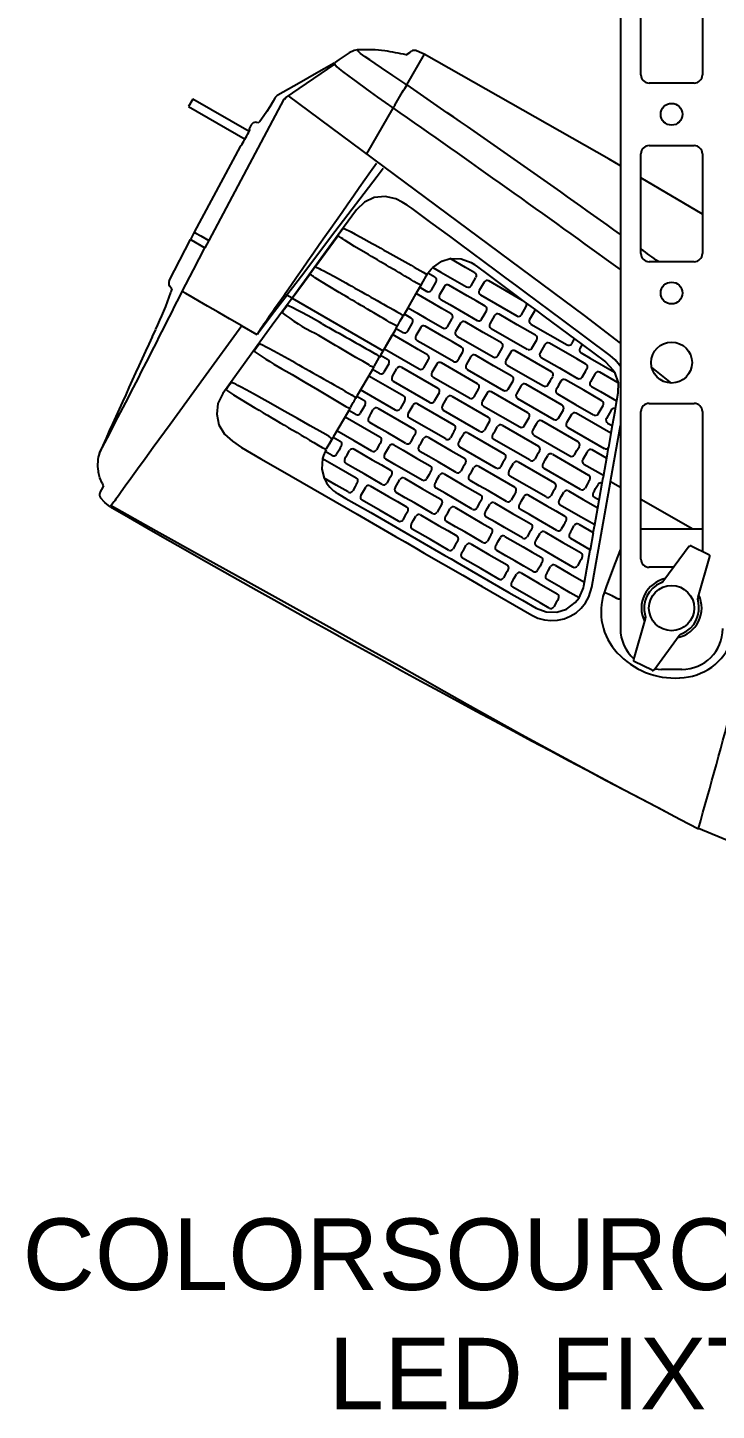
# Model space of a CAD drawing. Extents: x 5 to 346, y -5 to 215.
# Drawn here: x 303.07 to 311.48, y 109.51 to 126.41 of the extents above; entities that cross this region are included whole.
import ezdxf

# ---------------------------------------------------------------- set-up
doc = ezdxf.new("R2010")
doc.units = 0
doc.header["$LTSCALE"] = 0.5
doc.header["$MEASUREMENT"] = 0
doc.layers.get('0').update_dxf_attribs({"linetype": 'CONTINUOUS'})
doc.layers.add('RISER', color=7, linetype='CONTINUOUS')
doc.styles.add('ARIAL', font='arial.ttf')

# ---------------------------------------------------------------- blocks, each defined once
blk = doc.blocks.new('*U56')
at = {"layer": 'RISER'}
for p, q in [((-0.799, -4.55), (-0.799, -15.482)), ((-0.549, -8.715), (-0.549, -5.947)), ((0.202, -5.947), (0.202, -8.715)), ((-4.888, -8.996), (-4.286, -8.585)), ((-3.195, -8.462), (-3.411, -8.835)), ((-4.723, -8.818), (-4.984, -8.963)), ((-3.554, -9.084), (-3.462, -8.924)), ((0.102, -8.815), (-0.449, -8.815)), ((-6.02, -9.01), (-6.073, -9.101)), ((-6.073, -9.101), (-5.384, -9.499)), ((-5.334, -9.407), (-6.02, -9.01)), ((-3.898, -9.679), (-3.575, -9.12)), ((-5.307, -9.326), (-5.332, -9.373)), ((-5.444, -9.589), (-6.003, -10.639)), ((-0.449, -9.58), (0.102, -9.58)), ((-0.549, -10.898), (-0.549, -9.68)), ((0.202, -9.68), (0.202, -10.898)), ((-6.003, -10.639), (-6.05, -10.728)), ((-4.186, -10.591), (-4.247, -10.676)), ((-6.31, -11.234), (-6.05, -10.728)), ((-6.043, -10.732), (-5.874, -10.829)), ((-4.806, -11.446), (-4.589, -11.148)), ((-4.528, -11.062), (-4.59, -11.147)), ((-3.229, -11.277), (-3.149, -11.139)), ((-3.064, -11.188), (-3.149, -11.139)), ((0.102, -10.998), (-0.449, -10.998)), ((-6.279, -11.333), (-6.306, -11.294)), ((-3.294, -11.389), (-3.249, -11.311)), ((-3.249, -11.311), (-3.23, -11.279)), ((-3.249, -11.311), (-3.163, -11.361)), ((-3.108, -11.346), (-3.049, -11.243)), ((-2.949, -11.301), (-3.008, -11.403)), ((-2.622, -11.292), (-2.563, -11.19)), ((-2.463, -11.247), (-2.522, -11.35)), ((-1.993, -11.472), (-2.407, -11.232)), ((-4.872, -11.407), (-4.892, -11.392)), ((-4.807, -11.445), (-4.872, -11.407)), ((-4.807, -11.445), (-3.696, -12.086)), ((-3.393, -11.562), (-3.294, -11.389)), ((-2.507, -11.405), (-2.064, -11.661)), ((-1.993, -11.472), (-1.948, -11.505)), ((-4.932, -11.618), (-4.909, -11.586)), ((-3.454, -11.667), (-3.438, -11.64)), ((-3.438, -11.64), (-3.393, -11.562)), ((-3.353, -11.689), (-3.438, -11.64)), ((-2.335, -11.655), (-2.394, -11.758)), ((-2.008, -11.646), (-1.949, -11.544)), ((-1.948, -11.505), (-1.836, -11.588)), ((-1.849, -11.602), (-1.908, -11.704)), ((-5.423, -11.783), (-5.238, -11.889)), ((-3.538, -11.813), (-3.728, -12.141)), ((-3.538, -11.813), (-3.52, -11.78)), ((-3.538, -11.813), (-3.453, -11.862)), ((-3.397, -11.847), (-3.338, -11.745)), ((-3.238, -11.802), (-3.297, -11.905)), ((-2.911, -11.793), (-2.852, -11.691)), ((-2.752, -11.749), (-2.812, -11.851)), ((-2.379, -11.813), (-1.936, -12.069)), ((-1.893, -11.76), (-1.45, -12.016)), ((-1.88, -12.054), (-1.821, -11.952)), ((-1.36, -11.941), (-1.267, -12.011)), ((-3.727, -12.141), (-3.743, -12.168)), ((-3.728, -12.141), (-3.642, -12.19)), ((-3.682, -12.064), (-3.257, -12.309)), ((-2.624, -12.157), (-2.683, -12.259)), ((-2.298, -12.148), (-2.238, -12.045)), ((-2.139, -12.103), (-2.198, -12.205)), ((-1.64, -12.344), (-2.083, -12.088)), ((-1.721, -12.01), (-1.78, -12.112)), ((-1.267, -12.011), (-0.982, -12.222)), ((-3.828, -12.314), (-3.872, -12.392)), ((-3.809, -12.282), (-3.828, -12.314)), ((-3.742, -12.363), (-3.828, -12.314)), ((-3.808, -12.28), (-3.744, -12.169)), ((-3.628, -12.246), (-3.687, -12.348)), ((-3.587, -12.406), (-3.528, -12.304)), ((-3.472, -12.289), (-3.029, -12.545)), ((-3.201, -12.295), (-3.142, -12.192)), ((-3.042, -12.25), (-3.101, -12.352)), ((-2.543, -12.491), (-2.986, -12.235)), ((-2.669, -12.315), (-2.225, -12.571)), ((-3.872, -12.392), (-3.972, -12.565)), ((-3.872, -12.392), (-3.446, -12.638)), ((-3.128, -12.718), (-3.572, -12.462)), ((-3.086, -12.408), (-2.643, -12.664)), ((-2.169, -12.556), (-2.11, -12.453)), ((-1.511, -12.752), (-1.955, -12.496)), ((-1.107, -12.364), (-1.166, -12.467)), ((-0.828, -12.478), (-1.051, -12.349)), ((-0.871, -12.35), (-0.828, -12.478)), ((-0.828, -12.478), (-0.829, -12.606)), ((-4.017, -12.642), (-4.034, -12.671)), ((-3.972, -12.565), (-4.017, -12.642)), ((-4.017, -12.642), (-3.932, -12.692)), ((-3.546, -12.811), (-3.972, -12.565)), ((-3.014, -12.6), (-3.073, -12.703)), ((-2.973, -12.76), (-2.914, -12.658)), ((-2.858, -12.643), (-2.415, -12.899)), ((-2.587, -12.649), (-2.528, -12.547)), ((-2.428, -12.604), (-2.487, -12.707)), ((-1.929, -12.845), (-2.372, -12.589)), ((-2.011, -12.511), (-2.07, -12.613)), ((-2.055, -12.669), (-1.611, -12.925)), ((-0.829, -12.606), (-0.846, -12.699)), ((-4.117, -12.815), (-4.162, -12.893)), ((-4.099, -12.783), (-4.117, -12.815)), ((-4.032, -12.865), (-4.117, -12.815)), ((-4.097, -12.781), (-4.07, -12.735)), ((-3.761, -12.79), (-3.318, -13.046)), ((-3.431, -12.694), (-3.49, -12.796)), ((-3.39, -12.853), (-3.331, -12.751)), ((-3.276, -12.736), (-2.832, -12.992)), ((-2.515, -13.072), (-2.958, -12.816)), ((-2.472, -12.762), (-2.029, -13.018)), ((-1.556, -12.91), (-1.496, -12.808)), ((-1.07, -12.856), (-1.011, -12.754)), ((-0.911, -12.812), (-0.97, -12.914)), ((-0.846, -12.699), (-0.862, -12.794)), ((-0.549, -14.632), (-0.549, -12.831)), ((-0.449, -12.731), (0.102, -12.731)), ((0.202, -12.831), (0.202, -14.539)), ((-4.162, -12.893), (-4.262, -13.066)), ((-2.932, -13.165), (-3.375, -12.909)), ((-2.244, -12.998), (-1.801, -13.253)), ((-1.973, -13.003), (-1.914, -12.901)), ((-1.315, -13.2), (-1.758, -12.944)), ((-1.397, -12.866), (-1.456, -12.968)), ((-0.955, -12.97), (-0.899, -13.002)), ((-0.899, -13.002), (-0.916, -13.096)), ((-4.307, -13.144), (-4.357, -13.23)), ((-4.357, -13.23), (-4.324, -13.172)), ((-4.262, -13.066), (-4.307, -13.144)), ((-4.307, -13.144), (-4.221, -13.193)), ((-2.662, -13.091), (-2.218, -13.347)), ((-1.901, -13.426), (-2.344, -13.17)), ((-1.858, -13.117), (-1.415, -13.373)), ((-1.441, -13.024), (-0.997, -13.28)), ((-0.915, -13.096), (-0.946, -13.271)), ((-4.394, -13.296), (-4.406, -13.317)), ((-4.321, -13.366), (-4.406, -13.317)), ((-4.387, -13.283), (-4.357, -13.23)), ((-3.68, -13.355), (-3.621, -13.252)), ((-2.318, -13.52), (-2.762, -13.264)), ((-0.969, -13.399), (-1.145, -13.298)), ((-0.947, -13.271), (-0.969, -13.399)), ((-2.534, -13.499), (-2.09, -13.755)), ((-2.048, -13.445), (-1.605, -13.701)), ((-1.63, -13.352), (-1.187, -13.608)), ((-1.244, -13.471), (-1.006, -13.609)), ((-0.969, -13.4), (-1.005, -13.609)), ((-3.552, -13.763), (-3.493, -13.661)), ((-1.704, -13.874), (-2.148, -13.618)), ((-1.287, -13.781), (-1.73, -13.525)), ((-1.023, -13.703), (-1.011, -13.636)), ((-1.006, -13.609), (-1.011, -13.636)), ((-0.92, -13.689), (-0.915, -13.66)), ((-3.969, -13.856), (-3.91, -13.754)), ((-1.06, -13.912), (-1.023, -13.703)), ((-0.799, -13.759), (-0.92, -13.689)), ((-2.979, -13.957), (-3.038, -14.06)), ((-1.06, -13.912), (-1.116, -13.879)), ((-1.113, -14.216), (-1.076, -14.006)), ((-1.076, -14.006), (-1.06, -13.912)), ((0.084, -14.269), (-0.549, -13.904)), ((-1.306, -14.208), (-1.13, -14.309)), ((-1.166, -14.519), (-1.129, -14.31)), ((-1.13, -14.309), (-1.113, -14.215)), ((0.202, -14.269), (-0.549, -14.269)), ((-1.167, -14.519), (-1.406, -14.381)), ((-1.237, -14.916), (-1.167, -14.519)), ((0.04, -14.477), (-0.267, -14.896)), ((0.064, -14.471), (0.282, -14.578)), ((0.149, -15.1), (0.292, -14.601)), ((-0.147, -14.732), (-0.449, -14.732)), ((-1.244, -14.959), (-1.237, -14.916)), ((-0.497, -15.363), (-0.64, -15.862)), ((-0.497, -15.363), (-0.493, -15.342)), ((-0.387, -15.986), (-0.08, -15.568)), ((-0.411, -15.992), (-0.629, -15.885)), ((-0.377, -15.976), (-0.299, -15.982)), ((-0.049, -15.982), (-0.299, -15.982)), ((0.675, -18.143), (0.154, -17.927))]:
    blk.add_line(p, q, dxfattribs=at)
at = {"layer": 'RISER', "flags": 128}
for points in [[(-4.111, -8.444), (-4.233, -8.527), (-4.29, -8.566)], [(-4.013, -8.41), (-4.051, -8.417), (-4.111, -8.444)], [(-3.677, -8.42), (-3.795, -8.409), (-4.013, -8.41)], [(-4.004, -8.422), (-4.012, -8.412), (-4.013, -8.41)], [(-4.004, -8.423), (-4.004, -8.422)], [(-3.411, -8.835), (-3.411, -8.835), (-3.431, -8.821), (-3.577, -8.723), (-3.718, -8.628), (-3.793, -8.577), (-3.859, -8.533), (-3.916, -8.493), (-3.973, -8.452), (-4.001, -8.427), (-4.004, -8.423)], [(-3.415, -8.47), (-3.372, -8.44), (-3.35, -8.425)], [(-3.195, -8.462), (-3.251, -8.437), (-3.296, -8.418)], [(-4.297, -8.571), (-4.509, -8.695), (-4.723, -8.818)], [(-4.297, -8.571), (-4.293, -8.575), (-4.286, -8.585)], [(-4.286, -8.585), (-4.286, -8.585), (-4.279, -8.597), (-4.261, -8.615), (-4.232, -8.641), (-4.192, -8.673), (-4.116, -8.732), (-4.028, -8.798), (-3.9, -8.891), (-3.766, -8.986), (-3.577, -9.119)], [(-4.286, -8.585), (-4.286, -8.585)], [(-0.799, -9.826), (-0.936, -9.744), (-3.195, -8.462)], [(-4.909, -9.013), (-5.365, -9.872), (-5.827, -10.741)], [(-5.015, -8.992), (-5.04, -9.036), (-5.081, -9.104), (-5.119, -9.164), (-5.153, -9.216), (-5.182, -9.257), (-5.203, -9.283), (-5.214, -9.296)], [(-4.9, -9.006), (-4.9, -9.007), (-4.9, -9.007), (-4.902, -9.007), (-4.904, -9.008), (-4.907, -9.01), (-4.909, -9.013)], [(-4.889, -9.013), (-4.892, -9.011), (-4.899, -9.007)], [(-4.888, -8.996), (-4.891, -8.999), (-4.892, -9.001), (-4.893, -9.005), (-4.893, -9.006), (-4.889, -9.013)], [(-0.799, -11.994), (-1.237, -11.657), (-4.851, -8.971)], [(-3.577, -9.119), (-3.575, -9.12), (-3.575, -9.12)], [(-5.253, -9.294), (-5.238, -9.295), (-5.214, -9.296)], [(-5.426, -9.575), (-5.44, -9.584), (-5.444, -9.589)], [(-5.422, -9.568), (-5.426, -9.575)], [(-3.697, -9.859), (-3.771, -9.956), (-4.285, -10.633), (-4.696, -11.175), (-4.872, -11.407)], [(0.202, -10.417), (-0.549, -9.974)], [(-0.799, -12.281), (-0.809, -12.262), (-0.861, -12.198), (-0.923, -12.143), (-1.214, -11.927), (-1.504, -11.711), (-1.964, -11.37), (-2.078, -11.285), (-2.193, -11.199), (-2.308, -11.114), (-2.768, -10.773), (-2.883, -10.688), (-3.113, -10.518), (-3.343, -10.349), (-3.402, -10.308), (-3.463, -10.27), (-3.541, -10.231), (-3.672, -10.2), (-3.805, -10.213), (-3.926, -10.269), (-4.021, -10.363), (-4.18, -10.582), (-4.42, -10.911), (-4.807, -11.445)], [(-6.003, -10.639), (-5.983, -10.65), (-5.924, -10.684), (-5.827, -10.741)], [(-4.184, -10.59), (-4.183, -10.59), (-4.182, -10.591), (-4.179, -10.591), (-4.176, -10.592), (-4.172, -10.594), (-4.165, -10.597), (-4.156, -10.601), (-4.141, -10.608), (-4.12, -10.618), (-4.088, -10.635), (-4.04, -10.66), (-3.969, -10.698), (-3.831, -10.774), (-3.797, -10.793)], [(-5.827, -10.741), (-5.851, -10.785), (-5.874, -10.829)], [(-4.526, -11.061), (-4.405, -10.894), (-4.247, -10.677)], [(-3.877, -10.912), (-3.911, -10.892), (-4.046, -10.811), (-4.114, -10.768), (-4.16, -10.739), (-4.19, -10.72), (-4.21, -10.706), (-4.223, -10.697), (-4.232, -10.691), (-4.237, -10.687), (-4.241, -10.684), (-4.244, -10.681), (-4.245, -10.68), (-4.246, -10.679), (-4.247, -10.678), (-4.247, -10.677)], [(-6.151, -11.362), (-6.015, -11.099), (-5.874, -10.829)], [(-3.091, -11.068), (-2.982, -10.993), (-2.877, -10.961)], [(-2.578, -11.134), (-2.689, -11.07), (-2.877, -10.961)], [(-2.877, -10.961), (-2.744, -10.963), (-2.62, -11.009), (-2.582, -11.034), (-2.574, -11.04), (-2.543, -11.063), (-2.42, -11.154), (-2.206, -11.313), (-1.993, -11.472)], [(-4.199, -11.394), (-4.233, -11.374), (-4.368, -11.293), (-4.443, -11.247), (-4.493, -11.216), (-4.526, -11.194), (-4.548, -11.18), (-4.562, -11.17), (-4.572, -11.163), (-4.578, -11.158), (-4.582, -11.155), (-4.585, -11.153), (-4.587, -11.151), (-4.588, -11.15), (-4.589, -11.149), (-4.589, -11.148)], [(-4.526, -11.061), (-4.526, -11.061), (-4.525, -11.061), (-4.523, -11.062), (-4.521, -11.062), (-4.518, -11.064), (-4.513, -11.065), (-4.506, -11.069), (-4.495, -11.073), (-4.479, -11.081), (-4.456, -11.092), (-4.421, -11.11), (-4.369, -11.138), (-4.291, -11.18), (-4.154, -11.256), (-4.119, -11.276)], [(-3.207, -11.126), (-3.174, -11.148), (-3.169, -11.154), (-3.165, -11.16), (-3.164, -11.163), (-3.164, -11.165)], [(-3.149, -11.139), (-3.111, -11.089), (-3.091, -11.068)], [(-3.091, -11.068), (-2.991, -11.126), (-2.678, -11.307)], [(-3.23, -11.279), (-3.233, -11.28), (-3.237, -11.281), (-3.252, -11.277), (-3.285, -11.262)], [(-2.45, -11.542), (-2.561, -11.478), (-2.671, -11.414), (-2.893, -11.286)], [(-6.279, -11.333), (-6.279, -11.336), (-6.284, -11.355), (-6.289, -11.374)], [(-5.423, -11.783), (-5.572, -11.696), (-5.711, -11.616), (-5.843, -11.54), (-5.939, -11.485), (-6.029, -11.433), (-6.107, -11.387), (-6.151, -11.362)], [(-4.807, -11.445), (-5.051, -11.774), (-5.235, -12.025), (-5.655, -12.611), (-5.714, -12.73), (-5.73, -12.862), (-5.703, -12.991), (-5.633, -13.106), (-5.538, -13.193), (-5.425, -13.269), (-5.192, -13.408), (-4.956, -13.543), (-4.016, -14.085), (-3.546, -14.356), (-3.429, -14.424), (-3.311, -14.492), (-3.194, -14.56), (-2.724, -14.831), (-2.489, -14.967), (-1.879, -15.319), (-1.806, -15.354), (-1.727, -15.376), (-1.647, -15.385), (-1.566, -15.381), (-1.487, -15.363), (-1.411, -15.332), (-1.34, -15.289), (-1.277, -15.233), (-1.224, -15.167), (-1.183, -15.093), (-1.147, -14.976), (-1.107, -14.745), (-1.034, -14.331), (-0.977, -14.01), (-0.92, -13.689)], [(-4.871, -11.408), (-5.053, -11.645), (-5.233, -11.883), (-5.237, -11.888)], [(-2.867, -11.635), (-2.978, -11.571), (-3.089, -11.507), (-3.294, -11.389)], [(-2.993, -11.459), (-2.882, -11.523), (-2.55, -11.715)], [(-4.906, -11.582), (-4.901, -11.575), (-4.87, -11.533)], [(-4.441, -11.758), (-4.475, -11.739), (-4.613, -11.662), (-4.698, -11.616), (-4.754, -11.586), (-4.792, -11.567), (-4.818, -11.554), (-4.835, -11.545), (-4.846, -11.54), (-4.854, -11.537), (-4.859, -11.535), (-4.863, -11.533), (-4.865, -11.533), (-4.867, -11.532), (-4.868, -11.532), (-4.869, -11.532)], [(-3.496, -11.627), (-3.464, -11.65), (-3.459, -11.655), (-3.455, -11.662), (-3.454, -11.664), (-3.454, -11.667)], [(-3.393, -11.562), (-3.285, -11.625), (-3.174, -11.688), (-2.967, -11.808)], [(-2.494, -11.7), (-2.464, -11.649), (-2.435, -11.598)], [(-1.836, -11.896), (-2.058, -11.768), (-2.279, -11.64)], [(-1.836, -11.588), (-1.846, -11.597), (-1.849, -11.602)], [(-1.836, -11.588), (-1.717, -11.676), (-1.658, -11.72), (-1.42, -11.897), (-1.36, -11.941)], [(-5.423, -11.783), (-5.89, -12.426), (-6.3, -12.99), (-6.504, -13.271), (-6.604, -13.408), (-6.696, -13.535), (-6.778, -13.648), (-6.846, -13.742), (-6.897, -13.813), (-6.93, -13.858), (-6.947, -13.881), (-6.962, -13.901), (-6.975, -13.92), (-6.987, -13.935), (-7.018, -13.978)], [(-6.516, -11.915), (-6.495, -11.87), (-6.474, -11.825)], [(-3.519, -11.78), (-3.522, -11.781), (-3.526, -11.782), (-3.54, -11.779), (-3.574, -11.763)], [(-3.518, -11.778), (-3.487, -11.723), (-3.455, -11.668)], [(-2.739, -12.043), (-2.85, -11.979), (-2.961, -11.915), (-3.182, -11.787)], [(-2.253, -11.99), (-2.364, -11.926), (-2.475, -11.862), (-2.697, -11.734)], [(-3.682, -12.064), (-3.651, -12.01), (-3.585, -11.895), (-3.583, -11.891)], [(-3.157, -12.136), (-3.268, -12.072), (-3.378, -12.008), (-3.583, -11.89)], [(-3.282, -11.96), (-3.172, -12.024), (-2.839, -12.216)], [(-2.797, -11.907), (-2.686, -11.971), (-2.353, -12.163)], [(-1.222, -12.251), (-1.333, -12.187), (-1.665, -11.995)], [(-1.394, -12.001), (-1.377, -11.971), (-1.36, -11.941)], [(-5.274, -12.089), (-5.243, -12.046), (-5.212, -12.004)], [(-5.212, -12.004), (-5.211, -12.003), (-5.211, -12.002)], [(-4.772, -12.235), (-4.806, -12.216), (-4.944, -12.139), (-5.033, -12.09), (-5.093, -12.059), (-5.134, -12.038), (-5.161, -12.024), (-5.179, -12.015), (-5.191, -12.01), (-5.199, -12.006), (-5.205, -12.004), (-5.209, -12.002), (-5.211, -12.002)], [(-2.783, -12.201), (-2.769, -12.176), (-2.754, -12.15), (-2.724, -12.099)], [(-2.125, -12.398), (-2.347, -12.27), (-2.569, -12.142)], [(-1.267, -12.011), (-1.279, -12.032), (-1.294, -12.058)], [(-1.279, -12.114), (-1.169, -12.178), (-0.871, -12.35)], [(-4.883, -12.336), (-4.81, -12.379), (-4.654, -12.471), (-4.498, -12.562), (-4.152, -12.767)], [(-3.863, -12.265), (-3.827, -12.281), (-3.82, -12.283), (-3.813, -12.283), (-3.81, -12.282), (-3.809, -12.282)], [(-2.183, -12.261), (-1.961, -12.389), (-1.739, -12.517)], [(-1.765, -12.168), (-1.544, -12.296), (-1.322, -12.424)], [(-1.266, -12.409), (-1.222, -12.332), (-1.207, -12.307)], [(-0.982, -12.222), (-0.888, -12.323), (-0.871, -12.35)], [(-0.176, -12.481), (-0.418, -12.286)], [(-5.616, -12.56), (-5.585, -12.517), (-5.554, -12.475)], [(-5.107, -12.71), (-5.141, -12.691), (-5.279, -12.614), (-5.369, -12.564), (-5.43, -12.532), (-5.471, -12.511), (-5.498, -12.497), (-5.517, -12.488), (-5.529, -12.483), (-5.537, -12.479), (-5.543, -12.477), (-5.547, -12.476), (-5.549, -12.475), (-5.551, -12.474), (-5.552, -12.474), (-5.553, -12.474)], [(-1.684, -12.502), (-1.654, -12.451), (-1.639, -12.425), (-1.625, -12.4)], [(-1.525, -12.457), (-1.554, -12.509), (-1.569, -12.534), (-1.584, -12.56)], [(-1.026, -12.698), (-1.247, -12.57), (-1.469, -12.442)], [(-5.616, -12.561), (-5.616, -12.562), (-5.612, -12.565), (-5.596, -12.578), (-5.526, -12.625), (-5.263, -12.784)], [(-4.034, -12.671), (-4.033, -12.669), (-4.033, -12.667), (-4.035, -12.663), (-4.04, -12.655), (-4.069, -12.633), (-4.077, -12.629)], [(-4.07, -12.735), (-4.061, -12.719), (-4.052, -12.703), (-4.043, -12.687), (-4.034, -12.671)], [(-1.569, -12.615), (-1.458, -12.679), (-1.347, -12.743), (-1.126, -12.871)], [(-1.151, -12.522), (-1.041, -12.586), (-0.846, -12.699)], [(-4.37, -13.128), (-4.435, -13.091), (-4.589, -13.004), (-4.743, -12.916), (-4.898, -12.829), (-5.107, -12.71)], [(-4.152, -12.767), (-4.116, -12.783), (-4.109, -12.785), (-4.102, -12.785), (-4.099, -12.784), (-4.098, -12.783)], [(-3.917, -12.747), (-3.946, -12.798), (-3.976, -12.85)], [(-3.876, -12.907), (-3.861, -12.882), (-3.847, -12.856), (-3.817, -12.805)], [(-0.862, -12.794), (-0.868, -12.828), (-0.899, -13.002)], [(-4.162, -12.893), (-3.95, -13.015), (-3.736, -13.139)], [(-3.418, -13.219), (-3.64, -13.091), (-3.75, -13.027), (-3.861, -12.963)], [(-2.4, -12.955), (-2.429, -13.006), (-2.459, -13.057)], [(-1.814, -12.959), (-1.829, -12.984), (-1.851, -13.023), (-1.873, -13.061)], [(-0.916, -13.096), (-1.023, -13.034), (-1.341, -12.851)], [(-0.915, -13.66), (-0.826, -13.158), (-0.799, -13)], [(-4.324, -13.172), (-4.324, -13.17), (-4.324, -13.168), (-4.325, -13.165), (-4.331, -13.156), (-4.362, -13.132), (-4.37, -13.128)], [(-3.835, -13.312), (-4.05, -13.188), (-4.262, -13.066)], [(-3.303, -13.102), (-3.318, -13.127), (-3.333, -13.153), (-3.362, -13.204)], [(-3.262, -13.262), (-3.248, -13.236), (-3.233, -13.211), (-3.203, -13.159)], [(-3.148, -13.144), (-3.037, -13.208), (-2.87, -13.304), (-2.704, -13.4)], [(-2.817, -13.048), (-2.832, -13.074), (-2.847, -13.099), (-2.876, -13.15)], [(-2.777, -13.208), (-2.762, -13.182), (-2.747, -13.157), (-2.717, -13.106)], [(-2.359, -13.115), (-2.344, -13.089), (-2.329, -13.064), (-2.3, -13.012)], [(-4.44, -13.269), (-4.404, -13.286), (-4.396, -13.287), (-4.392, -13.287), (-4.389, -13.286)], [(-4.406, -13.317), (-4.427, -13.368), (-4.437, -13.403)], [(-4.206, -13.249), (-4.221, -13.274), (-4.236, -13.3), (-4.265, -13.351)], [(-4.166, -13.409), (-4.151, -13.383), (-4.136, -13.357), (-4.107, -13.306)], [(-4.051, -13.291), (-3.829, -13.419), (-3.718, -13.483), (-3.607, -13.547)], [(-3.721, -13.195), (-3.735, -13.22), (-3.75, -13.246), (-3.78, -13.297)], [(-3.565, -13.238), (-3.454, -13.302), (-3.288, -13.398), (-3.122, -13.494)], [(-2.804, -13.573), (-3.026, -13.445), (-3.137, -13.381), (-3.247, -13.317)], [(-1.786, -13.309), (-1.801, -13.335), (-1.815, -13.36), (-1.845, -13.412)], [(-1.359, -13.358), (-1.33, -13.307), (-1.315, -13.281), (-1.3, -13.255)], [(-1.2, -13.313), (-1.215, -13.339), (-1.259, -13.415)], [(-4.437, -13.403), (-4.445, -13.535), (-4.416, -13.645)], [(-4.437, -13.403), (-4.237, -13.518), (-4.025, -13.64)], [(-3.707, -13.72), (-3.929, -13.592), (-4.04, -13.528), (-4.151, -13.464)], [(-3.222, -13.667), (-3.554, -13.475), (-3.665, -13.411)], [(-2.689, -13.456), (-2.704, -13.482), (-2.719, -13.507), (-2.748, -13.558)], [(-2.648, -13.616), (-2.634, -13.59), (-2.619, -13.565), (-2.589, -13.514)], [(-2.203, -13.402), (-2.218, -13.428), (-2.233, -13.454), (-2.263, -13.505)], [(-2.163, -13.562), (-2.148, -13.537), (-2.133, -13.511), (-2.104, -13.46)], [(-1.745, -13.469), (-1.73, -13.444), (-1.716, -13.418), (-1.686, -13.367)], [(-7.179, -13.559), (-7.177, -13.567), (-7.175, -13.575)], [(-7.128, -13.704), (-7.156, -13.641), (-7.175, -13.575)], [(-4.125, -13.813), (-4.272, -13.728), (-4.416, -13.645)], [(-3.593, -13.603), (-3.607, -13.629), (-3.622, -13.654), (-3.652, -13.705)], [(-3.437, -13.646), (-3.215, -13.774), (-3.104, -13.838), (-2.994, -13.902)], [(-3.107, -13.549), (-3.122, -13.575), (-3.136, -13.6), (-3.166, -13.652)], [(-3.066, -13.709), (-3.051, -13.684), (-3.036, -13.658), (-3.007, -13.607)], [(-2.951, -13.592), (-2.73, -13.72), (-2.508, -13.848)], [(-2.19, -13.928), (-2.412, -13.8), (-2.523, -13.736), (-2.634, -13.672)], [(-1.172, -13.664), (-1.187, -13.689), (-1.202, -13.715), (-1.231, -13.766)], [(-7.155, -13.819), (-7.151, -13.813), (-7.134, -13.781), (-7.11, -13.737)], [(-7.128, -13.704), (-7.123, -13.713), (-7.119, -13.722)], [(-4.25, -13.834), (-4.245, -13.836), (-4.227, -13.847), (-4.151, -13.891), (-3.849, -14.065), (-3.245, -14.413), (-2.943, -14.588), (-2.868, -14.631), (-2.792, -14.675), (-2.491, -14.849), (-2.16, -15.04), (-1.994, -15.136), (-1.829, -15.232), (-1.706, -15.277), (-1.577, -15.28), (-1.456, -15.243), (-1.35, -15.165), (-1.304, -15.108)], [(-4.01, -13.696), (-4.025, -13.722), (-4.04, -13.747), (-4.069, -13.798)], [(-3.854, -13.739), (-3.633, -13.867), (-3.522, -13.931), (-3.411, -13.995)], [(-3.093, -14.075), (-3.315, -13.947), (-3.426, -13.883), (-3.537, -13.819)], [(-2.608, -14.021), (-2.829, -13.893), (-2.94, -13.829), (-3.051, -13.765)], [(-2.075, -13.811), (-2.09, -13.836), (-2.105, -13.862), (-2.134, -13.913)], [(-1.92, -13.853), (-1.698, -13.981), (-1.587, -14.045), (-1.476, -14.109)], [(-1.59, -13.757), (-1.604, -13.782), (-1.619, -13.808), (-1.649, -13.859)], [(-1.549, -13.917), (-1.534, -13.891), (-1.519, -13.866), (-1.49, -13.814)], [(-1.434, -13.799), (-1.254, -13.904), (-1.076, -14.006)], [(-1.131, -13.824), (-1.117, -13.798), (-1.102, -13.772), (-1.072, -13.721)], [(-7.029, -13.993), (-7.098, -13.94), (-7.149, -13.884)], [(-7.018, -13.978), (-7.018, -13.979), (-7.029, -13.993)], [(-7.018, -13.978), (-6.468, -14.288), (-5.892, -14.61), (-5.347, -14.912), (-4.834, -15.196), (-4.355, -15.461), (-3.912, -15.708), (-3.506, -15.934), (-3.216, -16.098), (-2.95, -16.249), (-2.672, -16.406), (-2.357, -16.582), (-2.005, -16.777), (-1.624, -16.985), (-1.208, -17.21), (-0.754, -17.452), (-0.262, -17.711)], [(-3.511, -14.168), (-3.733, -14.04), (-3.954, -13.912)], [(-2.938, -14.117), (-2.923, -14.092), (-2.908, -14.066), (-2.879, -14.015)], [(-2.823, -14), (-2.601, -14.128), (-2.491, -14.192), (-2.38, -14.256)], [(-2.493, -13.904), (-2.508, -13.929), (-2.522, -13.955), (-2.552, -14.006)], [(-2.452, -14.064), (-2.437, -14.038), (-2.423, -14.012), (-2.393, -13.961)], [(-2.337, -13.946), (-2.116, -14.074), (-2.005, -14.138), (-1.894, -14.202)], [(-2.035, -13.97), (-2.02, -13.945), (-2.005, -13.919), (-1.976, -13.868)], [(-1.113, -14.215), (-1.315, -14.099), (-1.534, -13.972)], [(-3.396, -14.051), (-3.411, -14.076), (-3.426, -14.102), (-3.455, -14.153)], [(-3.355, -14.211), (-3.341, -14.185), (-3.326, -14.159), (-3.296, -14.108)], [(-3.241, -14.093), (-3.019, -14.221), (-2.908, -14.285), (-2.797, -14.349)], [(-2.48, -14.429), (-2.701, -14.301), (-2.812, -14.237), (-2.923, -14.173)], [(-1.994, -14.375), (-2.216, -14.247), (-2.326, -14.183), (-2.437, -14.119)], [(-1.576, -14.282), (-1.798, -14.154), (-1.909, -14.09), (-2.02, -14.026)], [(-1.461, -14.165), (-1.476, -14.191), (-1.491, -14.216), (-1.521, -14.267)], [(-2.897, -14.522), (-3.008, -14.458), (-3.119, -14.394), (-3.341, -14.266)], [(-2.365, -14.312), (-2.38, -14.337), (-2.394, -14.363), (-2.424, -14.414)], [(-2.209, -14.355), (-1.988, -14.483), (-1.877, -14.547), (-1.766, -14.611)], [(-1.879, -14.258), (-1.894, -14.284), (-1.909, -14.309), (-1.938, -14.36)], [(-1.838, -14.418), (-1.824, -14.392), (-1.809, -14.367), (-1.779, -14.316)], [(-1.723, -14.301), (-1.502, -14.429), (-1.391, -14.493), (-1.28, -14.557)], [(-1.421, -14.325), (-1.406, -14.299), (-1.391, -14.274), (-1.362, -14.223)], [(-2.782, -14.405), (-2.797, -14.431), (-2.812, -14.456), (-2.841, -14.507)], [(-2.742, -14.565), (-2.727, -14.539), (-2.712, -14.514), (-2.683, -14.463)], [(-2.627, -14.448), (-2.405, -14.576), (-2.183, -14.704)], [(-2.324, -14.472), (-2.309, -14.446), (-2.295, -14.421), (-2.265, -14.369)], [(-1.866, -14.784), (-1.977, -14.72), (-2.087, -14.656), (-2.198, -14.592), (-2.309, -14.528)], [(-1.38, -14.73), (-1.602, -14.602), (-1.713, -14.538), (-1.823, -14.474)], [(-0.799, -14.51), (-0.864, -14.678), (-0.968, -14.96), (-0.998, -15.044)], [(-2.283, -14.877), (-2.394, -14.813), (-2.505, -14.749), (-2.727, -14.621)], [(-1.751, -14.666), (-1.766, -14.692), (-1.78, -14.718), (-1.81, -14.769)], [(-1.265, -14.613), (-1.28, -14.638), (-1.295, -14.664), (-1.324, -14.715)], [(-2.168, -14.759), (-2.183, -14.785), (-2.198, -14.811), (-2.228, -14.862)], [(-2.128, -14.919), (-2.113, -14.894), (-2.098, -14.868), (-2.069, -14.817)], [(-2.013, -14.802), (-1.902, -14.866), (-1.791, -14.93), (-1.57, -15.058)], [(-1.71, -14.826), (-1.695, -14.801), (-1.681, -14.775), (-1.651, -14.724)], [(-1.595, -14.709), (-1.415, -14.813), (-1.237, -14.916)], [(-1.669, -15.231), (-1.78, -15.167), (-1.891, -15.103), (-2.113, -14.975)], [(-1.304, -15.108), (-1.412, -15.045), (-1.523, -14.981), (-1.695, -14.882)], [(-1.304, -15.108), (-1.25, -14.985), (-1.244, -14.959)], [(-0.267, -14.896), (-0.282, -14.911), (-0.301, -14.922)], [(-1.555, -15.114), (-1.569, -15.14), (-1.584, -15.165), (-1.614, -15.216)], [(0.149, -15.1), (0.146, -15.122), (0.146, -15.122)], [(0.149, -15.143), (0.146, -15.122), (0.149, -15.101)], [(-0.496, -15.321), (-0.493, -15.342), (-0.497, -15.363)], [(-0.08, -15.567), (-0.065, -15.552), (-0.046, -15.541)]]:
    blk.add_lwpolyline(points, dxfattribs=at)
at = {"layer": 'RISER'}
for centre, radius in [((-0.174, -9.197), 0.133), ((-0.174, -11.381), 0.133), ((-0.174, -12.231), 0.25), ((-0.174, -15.232), 0.276)]:
    blk.add_circle(centre, radius, dxfattribs=at)
for centre, radius, start, end in [((-5.456, -18.378), 10.116, 78.3596, 79.8716), ((-3.317, -8.474), 0.0591, 69.1663, 125), ((-0.449, -8.715), 0.1, 180, 270), ((0.102, -8.715), 0.1, 270, 0), ((-7.575, -6.148), 4.962, 325.98, 327.1584), ((-101.431, -151.511), 173.103, 54.45464, 55.50827), ((-4.939, -9.04), 0.0894, 120.3249, 147.233), ((-0.325, -11.271), 3.9, 145.8962, 146.512), ((-96.624, -142.861), 162.926, 53.9739, 55.17215), ((-5.255, -9.353), 0.0591, 88.023, 152.0002), ((-10.559, -6.67), 5.898, 330.5703, 332.5214), ((-5.323, -9.378), 0.01, 151.9967, 240.0016), ((-5.328, -9.389), 0.00301, 310.0257, 95.7947), ((-0.449, -9.68), 0.1, 90, 180), ((0.102, -9.68), 0.1, 0, 90), ((192.516, -148.18), 240.169, 144.81763, 145.28124), ((205.575, 360.045), 425.861, 240.55129, 240.6424), ((-249.908, -427.759), 484.039, 59.36875, 59.4501), ((-101.431, -151.511), 173.103, 54.26559, 54.35285), ((-0.449, -10.898), 0.1, 180, 270), ((0.102, -10.898), 0.1, 270, 0), ((-2.598, -11.169), 0.0408, 330.0113, 59.9887), ((-6.257, -11.26), 0.0591, 153.6127, 215.0145), ((234.908, 411.642), 485.792, 240.52551, 240.60989), ((-3.084, -11.223), 0.0408, 330.011, 59.9886), ((-2.913, -11.321), 0.0408, 60.0116, 149.9884), ((-2.657, -11.271), 0.0408, 240.0109, 329.9891), ((-2.428, -11.268), 0.0408, 60.0117, 149.9881), ((-107.796, 39.428), 113.628, 332.33273, 333.4498), ((-9.954, -10.134), 3.869, 334.0862, 341.3175), ((8.476, -21.087), 16.513, 144.0485, 146.144), ((-283.644, -485.336), 550.191, 59.40009, 59.47566), ((-3.143, -11.325), 0.0408, 240.0112, 329.9891), ((-2.973, -11.424), 0.0408, 150.0119, 239.9882), ((-2.487, -11.37), 0.0408, 150.0121, 239.9883), ((-3.544, -9.858), 2.242, 231.7424, 244.0389), ((-2.888, -11.67), 0.0408, 330.0117, 59.9883), ((-2.47, -11.577), 0.0408, 330.0117, 59.9883), ((-2.3, -11.676), 0.0408, 60.0113, 149.9888), ((-2.043, -11.626), 0.0408, 240.0116, 329.9884), ((-1.984, -11.524), 0.0408, 330.005, 27.5733), ((272.526, 477.84), 562.509, 240.50303, 240.57972), ((-3.373, -11.724), 0.0408, 330.0113, 59.9884), ((-3.203, -11.823), 0.0408, 60.0114, 149.989), ((-2.947, -11.773), 0.0408, 240.0117, 329.9882), ((-2.717, -11.769), 0.0408, 60.011, 149.989), ((-2.529, -11.68), 0.0408, 240.0112, 329.9889), ((-2.359, -11.778), 0.0408, 150.0115, 239.9884), ((-1.873, -11.724), 0.0408, 150.0115, 239.9885), ((98.476, -60.489), 115.684, 155.17354, 155.94434), ((-391.325, -668.317), 761.926, 59.434041, 59.491877), ((-3.432, -11.827), 0.0408, 240.0116, 329.9886), ((-3.262, -11.925), 0.0408, 150.0114, 239.9883), ((-2.776, -11.871), 0.0408, 150.0114, 239.9887), ((-2.274, -12.025), 0.0408, 330.0118, 59.9883), ((-1.856, -11.932), 0.0408, 330.0116, 59.9884), ((-1.686, -12.03), 0.0408, 60.0115, 149.9887), ((-2.74, -8.475), 4.416, 234.969, 240.9726), ((-3.805, -12.192), 0.0664, 20.9032, 72.5283), ((-3.177, -12.172), 0.0408, 330.0117, 59.9884), ((-2.76, -12.079), 0.0408, 330.0118, 59.9882), ((-2.589, -12.177), 0.0408, 60.0114, 149.9886), ((-2.333, -12.127), 0.0408, 240.0116, 329.9883), ((-2.103, -12.123), 0.0408, 60.0117, 149.9882), ((-1.915, -12.034), 0.0408, 240.0116, 329.9883), ((-1.745, -12.133), 0.0408, 150.0114, 239.9886), ((-1.43, -11.98), 0.0408, 240.0115, 329.9887), ((-1.259, -12.079), 0.0408, 150.0116, 239.9883), ((351.842, 617.262), 723.491, 240.468182, 240.53143), ((-3.663, -12.226), 0.0408, 330.0117, 59.9886), ((-3.492, -12.324), 0.0408, 60.0114, 149.9888), ((-3.236, -12.274), 0.0408, 240.0121, 329.9878), ((-3.007, -12.27), 0.0408, 60.0114, 149.9885), ((-2.819, -12.181), 0.0408, 240.0114, 329.9887), ((-2.648, -12.279), 0.0408, 150.0116, 239.9884), ((-2.162, -12.226), 0.0408, 150.0115, 239.9887), ((-1.242, -12.286), 0.0408, 330.0115, 59.9886), ((-3.722, -12.328), 0.0408, 240.0116, 329.9881), ((-3.551, -12.426), 0.0408, 150.0115, 239.9884), ((-3.066, -12.373), 0.0408, 150.0117, 239.9885), ((-2.563, -12.526), 0.0408, 330.0117, 59.9884), ((-2.146, -12.433), 0.0408, 330.0116, 59.9884), ((-1.975, -12.532), 0.0408, 60.0115, 149.9885), ((-1.719, -12.482), 0.0408, 240.0112, 329.9888), ((-1.66, -12.379), 0.0408, 330.0118, 59.9881), ((-1.489, -12.478), 0.0408, 60.0117, 149.9883), ((-1.301, -12.388), 0.0408, 240.0116, 329.9884), ((-1.131, -12.487), 0.0408, 150.0116, 239.9884), ((-1.072, -12.385), 0.0408, 60.0112, 149.9888), ((-3.467, -12.673), 0.0408, 330.0122, 59.988), ((-3.049, -12.58), 0.0408, 330.0116, 59.9883), ((-2.878, -12.678), 0.0408, 60.0116, 149.9883), ((-2.622, -12.629), 0.0408, 240.0116, 329.9882), ((-2.393, -12.625), 0.0408, 60.0114, 149.9888), ((-2.205, -12.535), 0.0408, 240.0116, 329.9884), ((-2.034, -12.634), 0.0408, 150.0116, 239.9885), ((-1.548, -12.58), 0.0408, 150.0116, 239.9883), ((271.165, 455.859), 544.095, 239.46585, 239.56648), ((-3.952, -12.727), 0.0408, 330.0124, 59.988), ((-3.782, -12.825), 0.0408, 60.011, 149.9888), ((-3.526, -12.775), 0.0408, 240.0111, 329.9887), ((-3.296, -12.772), 0.0408, 60.0119, 149.9881), ((-3.108, -12.682), 0.0408, 240.0116, 329.9885), ((-2.938, -12.781), 0.0408, 150.0115, 239.9884), ((-2.452, -12.727), 0.0408, 150.0115, 239.9884), ((-1.532, -12.787), 0.0408, 330.0115, 59.9884), ((-1.046, -12.734), 0.0408, 330.0116, 59.9883), ((-0.876, -12.832), 0.0408, 71.1048, 149.9932), ((-0.449, -12.831), 0.1, 90, 180), ((0.102, -12.831), 0.1, 0, 90), ((-4.011, -12.829), 0.0408, 240.0115, 329.9884), ((-3.841, -12.928), 0.0408, 150.0116, 239.9882), ((-3.355, -12.874), 0.0408, 150.0107, 239.989), ((-2.853, -13.028), 0.0408, 330.0118, 59.9883), ((-2.435, -12.934), 0.0408, 330.0116, 59.9884), ((-2.265, -13.033), 0.0408, 60.0115, 149.9883), ((-2.008, -12.983), 0.0408, 240.0113, 329.9887), ((-1.949, -12.881), 0.0408, 330.0115, 59.9884), ((-1.779, -12.979), 0.0408, 60.0115, 149.9884), ((-1.591, -12.89), 0.0408, 240.0115, 329.9885), ((-1.42, -12.988), 0.0408, 150.0115, 239.9885), ((-1.361, -12.886), 0.0408, 60.0113, 149.9887), ((-1.105, -12.836), 0.0408, 240.0117, 329.9881), ((-0.935, -12.934), 0.0408, 150.0115, 239.9884), ((-3.756, -13.174), 0.0408, 330.0118, 59.9886), ((-3.338, -13.081), 0.0408, 330.0121, 59.9884), ((-3.168, -13.18), 0.0408, 60.0116, 149.9881), ((-2.912, -13.13), 0.0408, 240.0115, 329.9885), ((-2.682, -13.126), 0.0408, 60.0113, 149.9885), ((-2.494, -13.037), 0.0408, 240.0115, 329.9884), ((-2.324, -13.135), 0.0408, 150.0116, 239.9885), ((-1.838, -13.081), 0.0408, 150.0115, 239.9884), ((-6.723, -13.482), 0.462, 161.3257, 189.6161), ((-4.242, -13.228), 0.0408, 330.012, 59.989), ((-4.071, -13.327), 0.0408, 60.0113, 149.988), ((-3.815, -13.277), 0.0408, 240.0109, 329.9892), ((-3.585, -13.273), 0.0408, 60.0109, 149.9884), ((-3.397, -13.184), 0.0408, 240.0113, 329.9889), ((-3.227, -13.282), 0.0408, 150.0116, 239.9882), ((-2.741, -13.228), 0.0408, 150.0114, 239.9884), ((-2.239, -13.382), 0.0408, 330.0119, 59.9884), ((-1.821, -13.289), 0.0408, 330.0118, 59.9884), ((-1.651, -13.387), 0.0408, 60.0114, 149.9885), ((-1.336, -13.235), 0.0408, 330.0116, 59.9884), ((-1.165, -13.334), 0.0408, 60.0115, 149.9885), ((-0.977, -13.244), 0.0408, 239.9959, 318.2697), ((-4.301, -13.331), 0.0408, 240.0114, 329.989), ((-4.13, -13.429), 0.0408, 150.0103, 239.9885), ((-3.645, -13.375), 0.0408, 150.0115, 239.988), ((-3.142, -13.529), 0.0408, 330.0123, 59.9885), ((-2.725, -13.436), 0.0408, 330.0121, 59.9885), ((-2.554, -13.534), 0.0408, 60.0112, 149.9882), ((-2.298, -13.484), 0.0408, 240.0112, 329.989), ((-2.068, -13.48), 0.0408, 60.0115, 149.9882), ((-1.88, -13.391), 0.0408, 240.0114, 329.9886), ((-1.71, -13.49), 0.0408, 150.0116, 239.9884), ((-1.395, -13.337), 0.0408, 240.0116, 329.9885), ((-1.224, -13.436), 0.0408, 150.0115, 239.9885), ((-4.054, -13.493), 0.393, 202.7897, 240.0144), ((-4.045, -13.676), 0.0408, 330.0127, 59.9889), ((-3.628, -13.583), 0.0408, 330.0126, 59.9888), ((-3.457, -13.681), 0.0408, 60.0118, 149.9874), ((-3.201, -13.631), 0.0408, 240.0108, 329.9897), ((-2.972, -13.627), 0.0408, 60.0113, 149.988), ((-2.784, -13.538), 0.0408, 240.0112, 329.9891), ((-2.613, -13.636), 0.0408, 150.0109, 239.9886), ((-2.127, -13.583), 0.0408, 150.0113, 239.9884), ((-1.207, -13.643), 0.0408, 330.0117, 59.9885), ((-7.103, -13.847), 0.0591, 151, 218.5595), ((-7.277, -13.826), 0.189, 27.9407, 33.4632), ((-4.104, -13.778), 0.0408, 240.0105, 329.991), ((-3.934, -13.877), 0.0408, 150.0093, 239.9882), ((-3.875, -13.774), 0.0408, 60.0116, 149.9872), ((-3.687, -13.685), 0.0408, 240.0106, 329.99), ((-3.516, -13.783), 0.0408, 150.0101, 239.9883), ((-3.031, -13.73), 0.0408, 150.0107, 239.9882), ((-2.528, -13.883), 0.0408, 330.0126, 59.9885), ((-2.111, -13.79), 0.0408, 330.0123, 59.9886), ((-1.94, -13.889), 0.0408, 60.0114, 149.9879), ((-1.625, -13.736), 0.0408, 330.012, 59.9885), ((-1.454, -13.835), 0.0408, 60.0114, 149.9881), ((-1.266, -13.746), 0.0408, 240.0114, 329.9888), ((-1.096, -13.844), 0.0408, 150.0114, 239.9885), ((-1.037, -13.742), 0.0408, 69.7619, 150.0002), ((84.993, 145.489), 184.127, 240.01508, 242.56351), ((-3.432, -14.03), 0.0408, 330.0138, 59.9891), ((-3.014, -13.937), 0.0408, 330.0132, 59.9885), ((-2.843, -14.035), 0.0408, 60.0114, 149.9873), ((-2.587, -13.986), 0.0408, 240.0105, 329.9902), ((-2.358, -13.982), 0.0408, 60.0113, 149.9878), ((-2.17, -13.892), 0.0408, 240.0111, 329.9895), ((-1.999, -13.991), 0.0408, 150.0109, 239.9882), ((-1.684, -13.839), 0.0408, 240.0112, 329.9891), ((-1.513, -13.937), 0.0408, 150.0112, 239.9883), ((-3.491, -14.132), 0.0408, 240.0005, 330.0013), ((-3.261, -14.129), 0.0408, 60.0112, 149.987), ((-3.073, -14.039), 0.0408, 240.0104, 329.9908), ((-2.903, -14.138), 0.0408, 150.0098, 239.9883), ((-2.417, -14.084), 0.0408, 150.0103, 239.9882), ((-1.497, -14.145), 0.0408, 330.0126, 59.9886), ((-3.32, -14.231), 0.0408, 150.0085, 239.988), ((-2.818, -14.385), 0.0408, 330.0145, 59.989), ((-2.4, -14.291), 0.0408, 330.0135, 59.989), ((-2.23, -14.39), 0.0408, 60.0115, 149.9868), ((-1.973, -14.34), 0.0408, 240.0107, 329.9904), ((-1.914, -14.238), 0.0408, 330.0129, 59.9889), ((-1.744, -14.336), 0.0408, 60.0114, 149.9874), ((-1.556, -14.247), 0.0408, 240.0111, 329.9897), ((-1.385, -14.345), 0.0408, 150.0106, 239.9881), ((-1.326, -14.243), 0.0408, 60.0114, 149.9877), ((-2.877, -14.487), 0.0408, 239.9996, 330.0026), ((-2.647, -14.483), 0.0408, 60.0018, 149.9958), ((-2.459, -14.394), 0.0408, 240.0003, 330.0014), ((-2.289, -14.492), 0.0408, 150.0087, 239.9883), ((-1.803, -14.438), 0.0408, 150.0098, 239.9882), ((0.056, -14.489), 0.0197, 63.8727, 143.7333), ((-2.706, -14.585), 0.0408, 149.9983, 239.9973), ((-1.786, -14.646), 0.0408, 330.0138, 59.9894), ((-1.301, -14.592), 0.0408, 330.0133, 59.989), ((-0.449, -14.632), 0.1, 180, 270), ((0.274, -14.596), 0.0197, 344.0121, 63.8727), ((-2.263, -14.841), 0.0408, 240.0006, 330.0029), ((-2.204, -14.739), 0.0408, 330.0058, 59.9988), ((-2.033, -14.837), 0.0408, 60.0021, 149.9947), ((-1.845, -14.748), 0.0408, 240.0001, 330.0021), ((-1.675, -14.847), 0.0408, 149.9988, 239.9972), ((-1.616, -14.744), 0.0408, 60.0015, 149.9962), ((-1.36, -14.694), 0.0408, 240.0008, 330.0008), ((-71.991, 2.76), 75.052, 344.00018, 346.47976), ((-2.092, -14.94), 0.0409, 149.9976, 239.9965), ((-0.174, -15.232), 0.368, 102.0031, 205.7423), ((-0.174, -15.232), 0.335, 112.3676, 195.3778), ((-1.59, -15.093), 0.0409, 330.0072, 59.9988), ((-0.31, -15.277), 0.726, 161.2277, 223.5113), ((-1.273, -15.853), 0.855, 59.7919, 71.2236), ((0.112, -9.906), 5.295, 259.6081, 260.0924), ((-0.174, -15.232), 0.368, 282.0031, 25.7423), ((-0.174, -15.232), 0.335, 292.3676, 15.3778), ((-1.649, -15.196), 0.0409, 240.0004, 330.004), ((-0.299, -15.482), 0.5, 180, 227.5307), ((-0.049, -15.482), 0.5, 270, 0), ((-0.095, -15.382), 0.703, 271.6477, 339.8738), ((-0.133, -15.132), 0.955, 222.4935, 273.4671), ((-0.621, -15.868), 0.0197, 164.0121, 243.8727), ((-0.403, -15.975), 0.0197, 243.8727, 323.7333)]:
    blk.add_arc(centre, radius, start, end, dxfattribs=at)
at = {"layer": 'RISER', "color": 1, "insert": (-0.393, -22.691), "char_height": 0.875, "width": 20.15864, "attachment_point": 2, "style": 'ARIAL'}
blk.add_mtext('COLORSOURCE SPOT JR.\\PLED FIXTURE', dxfattribs=at)

msp = doc.modelspace()

# ---------------------------------------------------------------- block references
msp.add_blockref('*U56', (311.111, 134.55))

doc.saveas('drawing.dxf')
